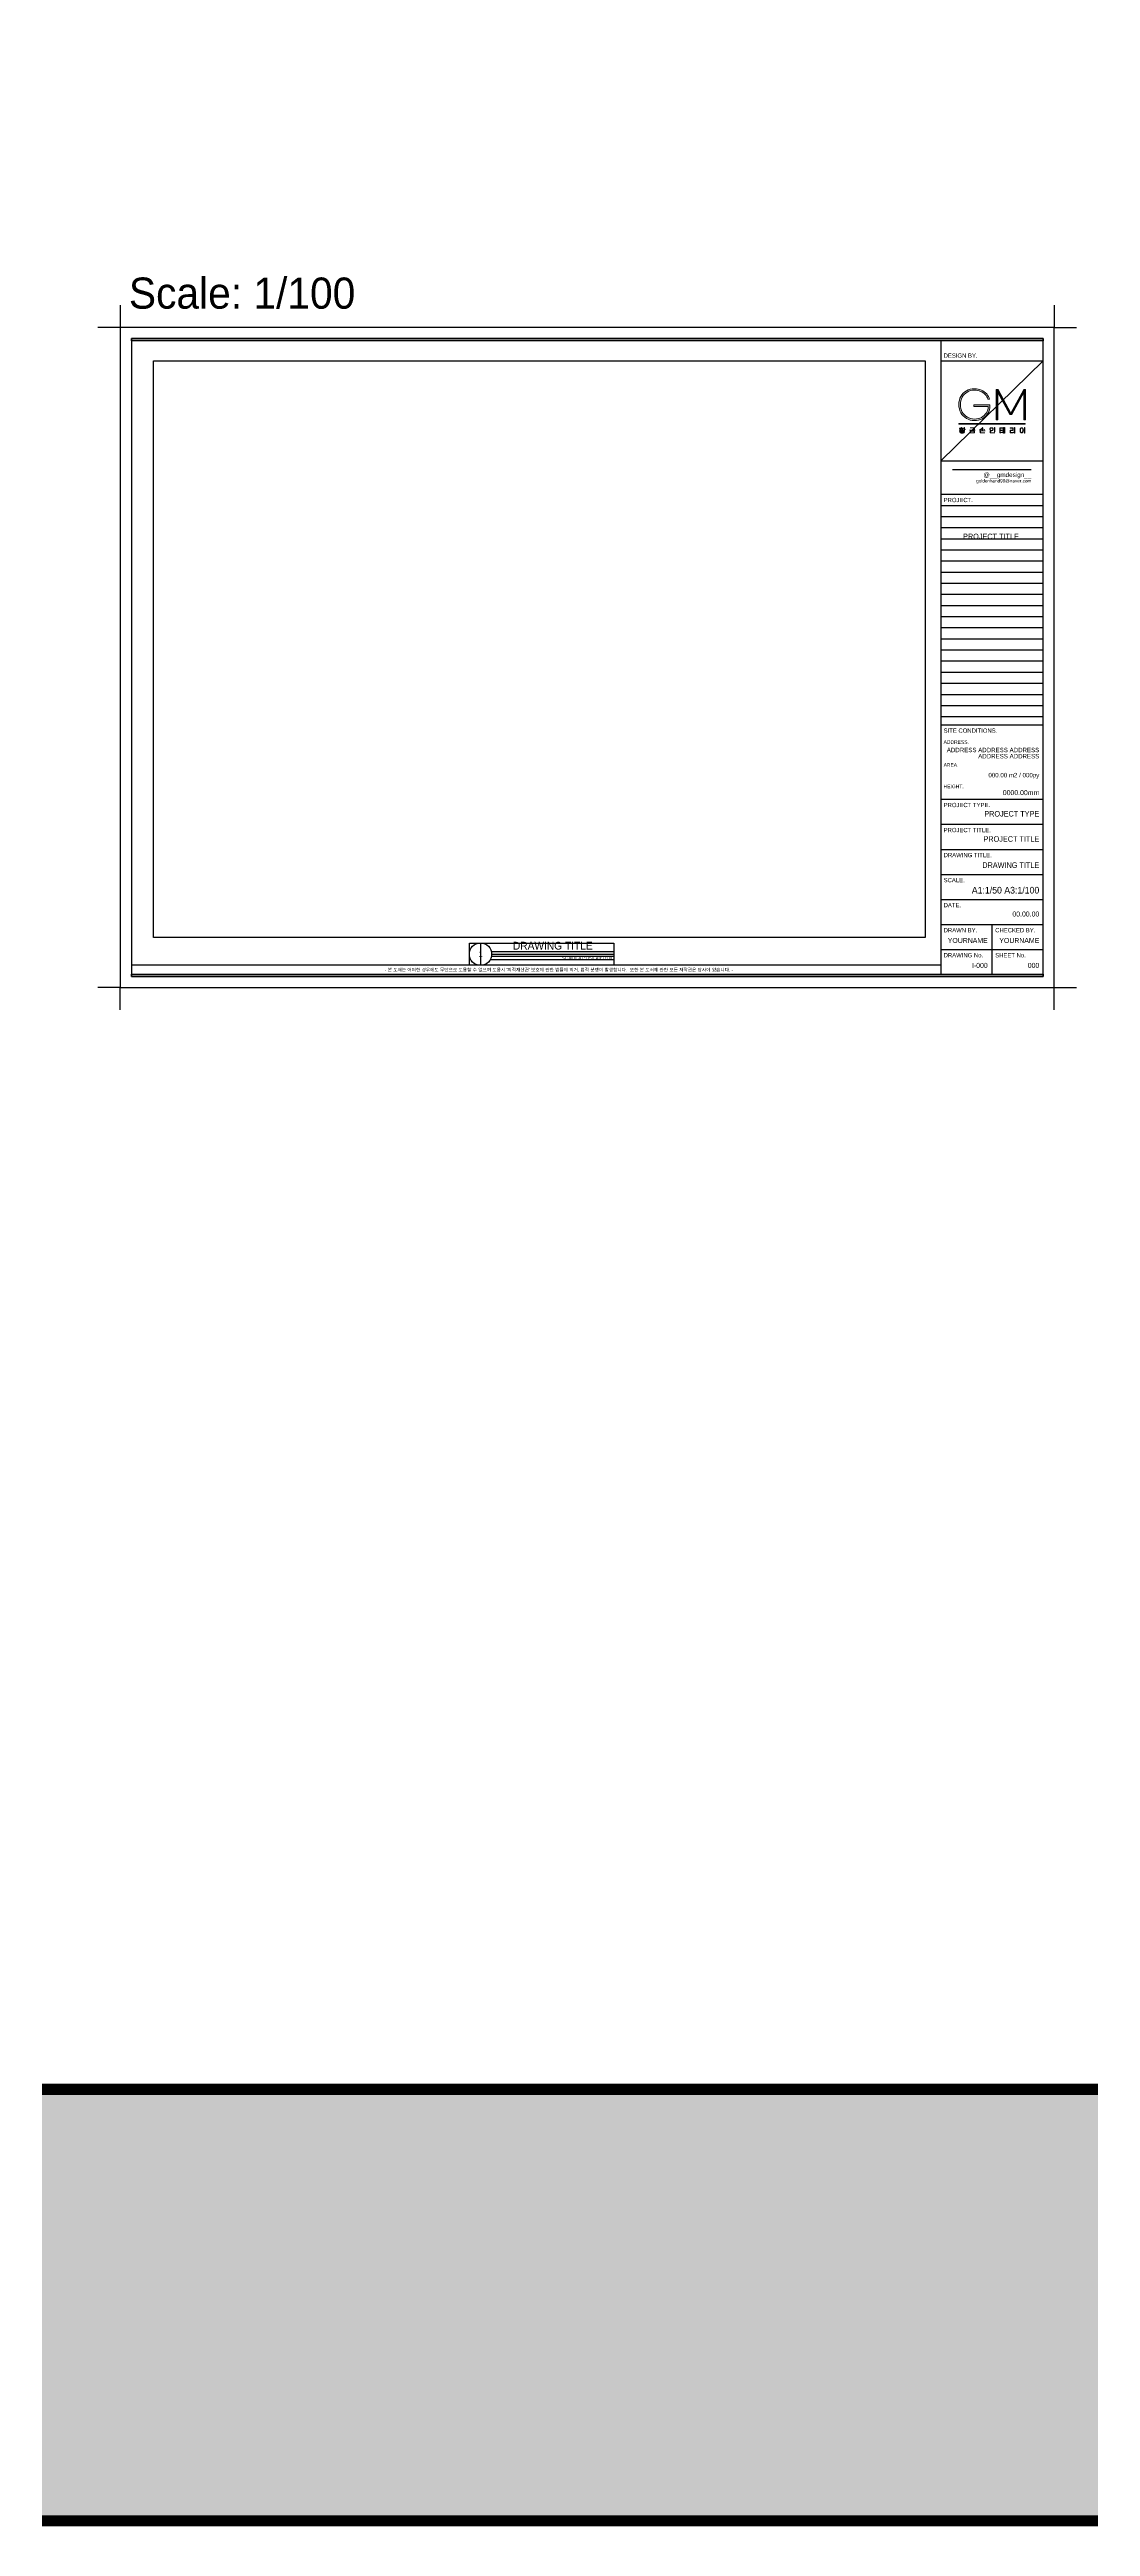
# Model space of a CAD drawing. Header units: millimetres. Extents: x -551172 to 232469, y -3435 to 261611.
# Drawn here: x -175109 to -128307, y -3435 to 107998 of the extents above; entities that cross this region are included whole.
import ezdxf
from ezdxf.enums import TextEntityAlignment as Align

# ---------------------------------------------------------------- set-up
doc = ezdxf.new("R2010")
doc.units = ezdxf.units.MM
doc.header["$LTSCALE"] = 10
doc.layers.get('DEFPOINTS').update_dxf_attribs({"color": 248})
for name, color, linetype in [('_U+B808_U+C774_U+C5B4 2', 7, 'Continuous'), ('FORM(YOURNAME)-1', 1, 'Continuous'), ('FORM(YOURNAME)-11', 1, 'Continuous'), ('FORM(YOURNAME)-1BAR-3', 1, 'Continuous')]:
    doc.layers.add(name, color=color, linetype=linetype)
doc.styles.add('YOURNAME', font='HY울릉도M.TTF')

# ---------------------------------------------------------------- blocks, each defined once
blk = doc.blocks.new('FLOORPLAN SYM_2')
at = {"layer": 'DEFPOINTS', "color": 158, "ltscale": 20}
for p, q in [((84712, -40034), (84712, -41034)), ((90712, -40784), (85145, -40784)), ((90712, -40434), (85201, -40434)), ((90712, -40634), (85201, -40634))]:
    blk.add_line(p, q, dxfattribs=at)
blk.add_lwpolyline([(84212, -40034), (90712, -40034), (90712, -41034), (84212, -41034)], close=True, dxfattribs=at)
at = {"layer": 'FORM(YOURNAME)-1BAR-3', "color": 1}
blk.add_line((85212, -40534), (90712, -40534), dxfattribs=at)
blk.add_circle((84712, -40534), 500, dxfattribs=at)
at = {"layer": 'FORM(YOURNAME)-1BAR-3', "color": 3, "style": 'YOURNAME'}
blk.add_attdef('FLOORPLAN', text='', height=350, dxfattribs=at).set_placement((87957, -40434), align=Align.BOTTOM_CENTER)
blk.add_attdef('SHEET_NO', text='', height=200, dxfattribs=at).set_placement((84712, -40534), align=Align.MIDDLE_CENTER)
blk.add_attdef('SCALENAME', text='', height=150, dxfattribs=at).set_placement((90712, -40634), align=Align.TOP_RIGHT)
blk = doc.blocks.new('block 29')
at = {"layer": '_U+B808_U+C774_U+C5B4 2'}
h = blk.add_hatch(color=35, dxfattribs=at)
h.dxf.hatch_style = 2
edge = h.paths.add_edge_path()
edge.add_spline(control_points=[(626.3, -130.3), (626.1, -130.3), (625.8, -130.4), (625.5, -130.4), (625.5, -130.4), (624.4, -130.4), (624.4, -130.4), (624.4, -130.4), (624.4, -130.2), (624.4, -130.2), (624.4, -130.2), (625.4, -130.2), (625.4, -130.2), (625.4, -130.2), (625.4, -129.9), (625.4, -129.9), (625.2, -129.9), (625, -129.8), (624.8, -129.8), (624.7, -129.7), (624.6, -129.6), (624.6, -129.4), (624.6, -129.3), (624.7, -129.2), (624.8, -129.1), (625, -129), (625.2, -129), (625.5, -129), (625.8, -129), (626, -129), (626.2, -129.1), (626.3, -129.2), (626.4, -129.3), (626.4, -129.4), (626.4, -129.6), (626.3, -129.7), (626.2, -129.8), (626, -129.8), (625.8, -129.9), (625.6, -129.9), (625.6, -129.9), (625.6, -130.2), (625.6, -130.2), (626.2, -130.2), (626.6, -130.2), (626.8, -130.1), (626.8, -130.1), (626.8, -130.2), (626.8, -130.2), (626.7, -130.3), (626.5, -130.3), (626.3, -130.3)], knot_values=[0, 0, 0, 0, 1, 1, 1, 2, 2, 2, 3, 3, 3, 4, 4, 4, 5, 5, 5, 6, 6, 6, 7, 7, 7, 8, 8, 8, 9, 9, 9, 10, 10, 10, 11, 11, 11, 12, 12, 12, 13, 13, 13, 14, 14, 14, 15, 15, 15, 16, 16, 16, 17, 17, 17, 17], degree=3, periodic=0)
h.paths.add_polyline_path([(626.6, -128.8), (624.4, -128.8), (624.4, -128.7), (625.4, -128.7), (625.4, -128.2), (625.6, -128.2), (625.6, -128.7), (626.6, -128.7)])
edge = h.paths.add_edge_path()
edge.add_spline(control_points=[(627, -130.8), (627.2, -130.8), (627.4, -131), (627.4, -131.1), (627.4, -131.3), (627.2, -131.4), (627, -131.5), (626.7, -131.6), (626.4, -131.6), (626, -131.6), (625.6, -131.6), (625.3, -131.6), (625, -131.5), (624.8, -131.4), (624.6, -131.3), (624.6, -131.1), (624.6, -131), (624.8, -130.8), (625, -130.8), (625.3, -130.7), (625.6, -130.6), (626, -130.6), (626.4, -130.6), (626.7, -130.7), (627, -130.8)], knot_values=[0, 0, 0, 0, 1, 1, 1, 2, 2, 2, 3, 3, 3, 4, 4, 4, 5, 5, 5, 6, 6, 6, 7, 7, 7, 8, 8, 8, 8], degree=3, periodic=0)
edge = h.paths.add_edge_path()
edge.add_spline(control_points=[(624.9, -129.7), (625.1, -129.7), (625.3, -129.8), (625.5, -129.8), (625.7, -129.8), (625.9, -129.7), (626.1, -129.7), (626.2, -129.6), (626.3, -129.5), (626.3, -129.4), (626.3, -129.3), (626.2, -129.3), (626.1, -129.2), (625.9, -129.2), (625.7, -129.1), (625.5, -129.1), (625.3, -129.1), (625.1, -129.2), (624.9, -129.2), (624.8, -129.3), (624.7, -129.3), (624.7, -129.4), (624.7, -129.5), (624.8, -129.6), (624.9, -129.7)], knot_values=[0, 0, 0, 0, 1, 1, 1, 2, 2, 2, 3, 3, 3, 4, 4, 4, 5, 5, 5, 6, 6, 6, 7, 7, 7, 8, 8, 8, 8], degree=3, periodic=0)
edge = h.paths.add_edge_path()
edge.add_spline(control_points=[(626.8, -131.4), (627.1, -131.3), (627.2, -131.2), (627.2, -131.1), (627.2, -131), (627.1, -130.9), (626.8, -130.9), (626.6, -130.8), (626.3, -130.8), (626, -130.8), (625.7, -130.8), (625.4, -130.8), (625.2, -130.9), (624.9, -130.9), (624.8, -131), (624.8, -131.1), (624.8, -131.2), (624.9, -131.3), (625.2, -131.4), (625.4, -131.4), (625.7, -131.5), (626, -131.5), (626.3, -131.5), (626.6, -131.4), (626.8, -131.4)], knot_values=[0, 0, 0, 0, 1, 1, 1, 2, 2, 2, 3, 3, 3, 4, 4, 4, 5, 5, 5, 6, 6, 6, 7, 7, 7, 8, 8, 8, 8], degree=3, periodic=0)
h.paths.add_polyline_path([(627.8, -129.3), (627.8, -129.4), (627.3, -129.4), (627.3, -130.5), (627.1, -130.5), (627.1, -128.3), (627.3, -128.3), (627.3, -129.3)])
h = blk.add_hatch(color=35, dxfattribs=at)
h.dxf.hatch_style = 2
h.paths.add_polyline_path([(633.7, -129.9), (630.4, -129.9), (630.4, -129.8), (633.7, -129.8)])
h.paths.add_polyline_path([(633.4, -129.5), (633.2, -129.5), (633.2, -128.5), (630.7, -128.5), (630.7, -128.4), (633.4, -128.4)])
h.paths.add_polyline_path([(633.4, -131.5), (630.7, -131.5), (630.7, -130.4), (633.4, -130.4)])
h.paths.add_polyline_path([(633.2, -131.4), (633.2, -130.5), (630.8, -130.5), (630.8, -131.4)])
h = blk.add_hatch(color=35, dxfattribs=at)
h.dxf.hatch_style = 2
h.paths.add_polyline_path([(639.7, -130.2), (639.7, -130.3), (636.4, -130.3), (636.4, -130.2), (638, -130.2), (638, -129.5), (638.1, -129.5), (638.1, -130.2)])
edge = h.paths.add_edge_path()
edge.add_spline(control_points=[(637.4, -129.5), (637.1, -129.6), (636.8, -129.7), (636.6, -129.7), (636.6, -129.7), (636.6, -129.5), (636.6, -129.5), (636.8, -129.5), (637, -129.5), (637.2, -129.3), (637.5, -129.2), (637.7, -129.1), (637.8, -128.9), (638, -128.7), (638.1, -128.5), (638.1, -128.3), (638.1, -128.3), (638.3, -128.3), (638.3, -128.3), (638.3, -128.5), (638.2, -128.6), (638.1, -128.8), (638.1, -128.8), (639.6, -129.6), (639.6, -129.6), (639.6, -129.6), (639.5, -129.7), (639.5, -129.7), (639.5, -129.7), (638, -128.9), (638, -128.9), (637.8, -129.1), (637.6, -129.3), (637.4, -129.5)], knot_values=[0, 0, 0, 0, 1, 1, 1, 2, 2, 2, 3, 3, 3, 4, 4, 4, 5, 5, 5, 6, 6, 6, 7, 7, 7, 8, 8, 8, 9, 9, 9, 10, 10, 10, 11, 11, 11, 11], degree=3, periodic=0)
h.paths.add_polyline_path([(636.9, -131.4), (639.5, -131.4), (639.5, -131.5), (636.7, -131.5), (636.7, -130.6), (636.9, -130.6)])
h = blk.add_hatch(color=35, dxfattribs=at)
h.dxf.hatch_style = 2
edge = h.paths.add_edge_path()
edge.add_spline(control_points=[(644.1, -128.5), (644.2, -128.6), (644.4, -128.7), (644.4, -128.8), (644.5, -129), (644.6, -129.1), (644.6, -129.3), (644.6, -129.5), (644.5, -129.6), (644.4, -129.8), (644.4, -129.9), (644.2, -130), (644.1, -130.1), (643.9, -130.2), (643.8, -130.2), (643.5, -130.2), (643.3, -130.2), (643.2, -130.2), (643, -130.1), (642.8, -130), (642.7, -129.9), (642.7, -129.8), (642.6, -129.6), (642.5, -129.5), (642.5, -129.3), (642.5, -129.1), (642.6, -129), (642.7, -128.8), (642.7, -128.7), (642.8, -128.6), (643, -128.5), (643.2, -128.4), (643.3, -128.4), (643.5, -128.4), (643.8, -128.4), (643.9, -128.4), (644.1, -128.5)], knot_values=[0, 0, 0, 0, 1, 1, 1, 2, 2, 2, 3, 3, 3, 4, 4, 4, 5, 5, 5, 6, 6, 6, 7, 7, 7, 8, 8, 8, 9, 9, 9, 10, 10, 10, 11, 11, 11, 12, 12, 12, 12], degree=3, periodic=0)
edge = h.paths.add_edge_path()
edge.add_spline(control_points=[(643.1, -128.6), (643, -128.7), (642.9, -128.8), (642.8, -128.9), (642.7, -129), (642.7, -129.2), (642.7, -129.3), (642.7, -129.5), (642.7, -129.6), (642.8, -129.7), (642.9, -129.8), (643, -129.9), (643.1, -130), (643.2, -130.1), (643.4, -130.1), (643.5, -130.1), (643.7, -130.1), (643.9, -130.1), (644, -130), (644.1, -129.9), (644.2, -129.8), (644.3, -129.7), (644.4, -129.6), (644.4, -129.5), (644.4, -129.3), (644.4, -129.2), (644.4, -129), (644.3, -128.9), (644.2, -128.8), (644.1, -128.7), (644, -128.6), (643.9, -128.6), (643.7, -128.5), (643.5, -128.5), (643.4, -128.5), (643.2, -128.6), (643.1, -128.6)], knot_values=[0, 0, 0, 0, 1, 1, 1, 2, 2, 2, 3, 3, 3, 4, 4, 4, 5, 5, 5, 6, 6, 6, 7, 7, 7, 8, 8, 8, 9, 9, 9, 10, 10, 10, 11, 11, 11, 12, 12, 12, 12], degree=3, periodic=0)
h.paths.add_polyline_path([(643, -131.4), (645.6, -131.4), (645.6, -131.5), (642.8, -131.5), (642.8, -130.5), (643, -130.5)])
h.paths.add_polyline_path([(645.5, -130.8), (645.3, -130.8), (645.3, -128.3), (645.5, -128.3)])
h = blk.add_hatch(color=35, dxfattribs=at)
h.dxf.hatch_style = 2
edge = h.paths.add_edge_path()
edge.add_spline(control_points=[(649.1, -131.2), (649.4, -131.2), (649.6, -131.2), (649.8, -131.2), (649.9, -131.2), (650.1, -131.1), (650.2, -131.1), (650.2, -131.1), (650.2, -131.2), (650.2, -131.2), (650, -131.3), (649.6, -131.4), (649.1, -131.4), (649.1, -131.4), (648.6, -131.4), (648.6, -131.4), (648.6, -131.4), (648.6, -128.5), (648.6, -128.5), (648.6, -128.5), (650.1, -128.5), (650.1, -128.5), (650.1, -128.5), (650.1, -128.6), (650.1, -128.6), (650.1, -128.6), (648.8, -128.6), (648.8, -128.6), (648.8, -128.6), (648.8, -129.8), (648.8, -129.8), (648.8, -129.8), (649.9, -129.8), (649.9, -129.8), (649.9, -129.8), (649.9, -130), (649.9, -130), (649.9, -130), (648.8, -130), (648.8, -130), (648.8, -130), (648.8, -131.2), (648.8, -131.2), (648.8, -131.2), (649.1, -131.2), (649.1, -131.2)], knot_values=[0, 0, 0, 0, 1, 1, 1, 2, 2, 2, 3, 3, 3, 4, 4, 4, 5, 5, 5, 6, 6, 6, 7, 7, 7, 8, 8, 8, 9, 9, 9, 10, 10, 10, 11, 11, 11, 12, 12, 12, 13, 13, 13, 14, 14, 14, 15, 15, 15, 15], degree=3, periodic=0)
h.paths.add_polyline_path([(650.6, -128.3), (650.8, -128.3), (650.8, -131.6), (650.6, -131.6), (650.6, -129.9), (650.1, -129.9), (650.1, -129.8), (650.6, -129.8)])
h.paths.add_polyline_path([(651.6, -128.3), (651.6, -131.6), (651.4, -131.6), (651.4, -128.3)])
h = blk.add_hatch(color=35, dxfattribs=at)
h.dxf.hatch_style = 2
edge = h.paths.add_edge_path()
edge.add_spline(control_points=[(656.6, -130), (656.6, -130), (654.9, -130), (654.9, -130), (654.9, -130), (654.9, -131.2), (654.9, -131.2), (654.9, -131.2), (656.1, -131.2), (656.1, -131.2), (656.2, -131.2), (656.4, -131.2), (656.5, -131.2), (656.7, -131.2), (656.8, -131.1), (656.9, -131.1), (656.9, -131.1), (656.9, -131.2), (656.9, -131.2), (656.8, -131.3), (656.7, -131.3), (656.6, -131.3), (656.4, -131.4), (656.2, -131.4), (656.1, -131.4), (656.1, -131.4), (654.7, -131.4), (654.7, -131.4), (654.7, -131.4), (654.7, -129.8), (654.7, -129.8), (654.7, -129.8), (656.4, -129.8), (656.4, -129.8), (656.4, -129.8), (656.4, -128.6), (656.4, -128.6), (656.4, -128.6), (654.7, -128.6), (654.7, -128.6), (654.7, -128.6), (654.7, -128.5), (654.7, -128.5), (654.7, -128.5), (656.6, -128.5), (656.6, -128.5), (656.6, -128.5), (656.6, -130), (656.6, -130)], knot_values=[0, 0, 0, 0, 1, 1, 1, 2, 2, 2, 3, 3, 3, 4, 4, 4, 5, 5, 5, 6, 6, 6, 7, 7, 7, 8, 8, 8, 9, 9, 9, 10, 10, 10, 11, 11, 11, 12, 12, 12, 13, 13, 13, 14, 14, 14, 15, 15, 15, 16, 16, 16, 16], degree=3, periodic=0)
h.paths.add_polyline_path([(657.5, -131.6), (657.3, -131.6), (657.3, -128.3), (657.5, -128.3)])
h = blk.add_hatch(color=35, dxfattribs=at)
h.dxf.hatch_style = 2
edge = h.paths.add_edge_path()
edge.add_spline(control_points=[(663.6, -128.3), (663.6, -128.3), (663.6, -131.6), (663.6, -131.6), (663.6, -131.6), (663.4, -131.6), (663.4, -131.6), (663.4, -131.6), (663.4, -129.9), (663.4, -129.9), (663.4, -129.9), (662.6, -129.9), (662.6, -129.9), (662.6, -130.3), (662.6, -130.5), (662.5, -130.8), (662.4, -131), (662.3, -131.2), (662.1, -131.3), (662, -131.4), (661.8, -131.4), (661.7, -131.4), (661.5, -131.4), (661.3, -131.4), (661.2, -131.3), (661, -131.2), (660.9, -131), (660.8, -130.8), (660.7, -130.5), (660.7, -130.3), (660.7, -129.9), (660.7, -129.6), (660.7, -129.3), (660.8, -129.1), (660.9, -128.9), (661, -128.7), (661.2, -128.6), (661.3, -128.5), (661.5, -128.4), (661.7, -128.4), (661.8, -128.4), (662, -128.5), (662.1, -128.6), (662.3, -128.7), (662.4, -128.8), (662.5, -129), (662.5, -129.2), (662.6, -129.5), (662.6, -129.8), (662.6, -129.8), (663.4, -129.8), (663.4, -129.8), (663.4, -129.8), (663.4, -128.3), (663.4, -128.3), (663.4, -128.3), (663.6, -128.3), (663.6, -128.3)], knot_values=[0, 0, 0, 0, 1, 1, 1, 2, 2, 2, 3, 3, 3, 4, 4, 4, 5, 5, 5, 6, 6, 6, 7, 7, 7, 8, 8, 8, 9, 9, 9, 10, 10, 10, 11, 11, 11, 12, 12, 12, 13, 13, 13, 14, 14, 14, 15, 15, 15, 16, 16, 16, 17, 17, 17, 18, 18, 18, 19, 19, 19, 19], degree=3, periodic=0)
edge = h.paths.add_edge_path()
edge.add_spline(control_points=[(662.1, -131.1), (662.2, -131), (662.3, -130.9), (662.3, -130.7), (662.4, -130.5), (662.4, -130.2), (662.4, -129.9), (662.4, -129.6), (662.4, -129.4), (662.3, -129.2), (662.3, -129), (662.2, -128.8), (662.1, -128.7), (661.9, -128.6), (661.8, -128.6), (661.7, -128.6), (661.5, -128.6), (661.4, -128.6), (661.2, -128.7), (661.1, -128.8), (661, -129), (661, -129.2), (660.9, -129.4), (660.9, -129.6), (660.9, -129.9), (660.9, -130.2), (660.9, -130.5), (661, -130.7), (661, -130.9), (661.1, -131), (661.2, -131.1), (661.4, -131.2), (661.5, -131.3), (661.7, -131.3), (661.8, -131.3), (661.9, -131.2), (662.1, -131.1)], knot_values=[0, 0, 0, 0, 1, 1, 1, 2, 2, 2, 3, 3, 3, 4, 4, 4, 5, 5, 5, 6, 6, 6, 7, 7, 7, 8, 8, 8, 9, 9, 9, 10, 10, 10, 11, 11, 11, 12, 12, 12, 12], degree=3, periodic=0)
at = {"layer": '_U+B808_U+C774_U+C5B4 2', "lineweight": 0}
for points in [[(626.6, -128.8), (624.4, -128.8), (624.4, -128.7), (625.4, -128.7), (625.4, -128.2), (625.6, -128.2), (625.6, -128.7), (626.6, -128.7), (626.6, -128.8)], [(627.8, -129.3), (627.8, -129.4), (627.3, -129.4), (627.3, -130.5), (627.1, -130.5), (627.1, -128.3), (627.3, -128.3), (627.3, -129.3), (627.8, -129.3)], [(633.7, -129.9), (630.4, -129.9), (630.4, -129.8), (633.7, -129.8), (633.7, -129.9)], [(633.4, -129.5), (633.2, -129.5), (633.2, -128.5), (630.7, -128.5), (630.7, -128.4), (633.4, -128.4), (633.4, -129.5)], [(633.4, -131.5), (630.7, -131.5), (630.7, -130.4), (633.4, -130.4), (633.4, -131.5)], [(633.2, -131.4), (633.2, -130.5), (630.8, -130.5), (630.8, -131.4), (633.2, -131.4)], [(639.7, -130.2), (639.7, -130.3), (636.4, -130.3), (636.4, -130.2), (638, -130.2), (638, -129.5), (638.1, -129.5), (638.1, -130.2), (639.7, -130.2)], [(636.9, -131.4), (639.5, -131.4), (639.5, -131.5), (636.7, -131.5), (636.7, -130.6), (636.9, -130.6), (636.9, -131.4)], [(643, -131.4), (645.6, -131.4), (645.6, -131.5), (642.8, -131.5), (642.8, -130.5), (643, -130.5), (643, -131.4)], [(645.5, -130.8), (645.3, -130.8), (645.3, -128.3), (645.5, -128.3), (645.5, -130.8)], [(650.6, -128.3), (650.8, -128.3), (650.8, -131.6), (650.6, -131.6), (650.6, -129.9), (650.1, -129.9), (650.1, -129.8), (650.6, -129.8), (650.6, -128.3)], [(651.6, -128.3), (651.6, -131.6), (651.4, -131.6), (651.4, -128.3), (651.6, -128.3)], [(657.5, -131.6), (657.3, -131.6), (657.3, -128.3), (657.5, -128.3), (657.5, -131.6)]]:
    blk.add_lwpolyline(points, dxfattribs=at)
for points, knots in [([(626.3, -130.3), (626.1, -130.3), (625.8, -130.4), (625.5, -130.4), (625.5, -130.4), (624.4, -130.4), (624.4, -130.4), (624.4, -130.4), (624.4, -130.2), (624.4, -130.2), (624.4, -130.2), (625.4, -130.2), (625.4, -130.2), (625.4, -130.2), (625.4, -129.9), (625.4, -129.9), (625.2, -129.9), (625, -129.8), (624.8, -129.8), (624.7, -129.7), (624.6, -129.6), (624.6, -129.4), (624.6, -129.3), (624.7, -129.2), (624.8, -129.1), (625, -129), (625.2, -129), (625.5, -129), (625.8, -129), (626, -129), (626.2, -129.1), (626.3, -129.2), (626.4, -129.3), (626.4, -129.4), (626.4, -129.6), (626.3, -129.7), (626.2, -129.8), (626, -129.8), (625.8, -129.9), (625.6, -129.9), (625.6, -129.9), (625.6, -130.2), (625.6, -130.2), (626.2, -130.2), (626.6, -130.2), (626.8, -130.1), (626.8, -130.1), (626.8, -130.2), (626.8, -130.2), (626.7, -130.3), (626.5, -130.3), (626.3, -130.3)], [0, 0, 0, 0, 1, 1, 1, 2, 2, 2, 3, 3, 3, 4, 4, 4, 5, 5, 5, 6, 6, 6, 7, 7, 7, 8, 8, 8, 9, 9, 9, 10, 10, 10, 11, 11, 11, 12, 12, 12, 13, 13, 13, 14, 14, 14, 15, 15, 15, 16, 16, 16, 17, 17, 17, 17]), ([(627, -130.8), (627.2, -130.8), (627.4, -131), (627.4, -131.1), (627.4, -131.3), (627.2, -131.4), (627, -131.5), (626.7, -131.6), (626.4, -131.6), (626, -131.6), (625.6, -131.6), (625.3, -131.6), (625, -131.5), (624.8, -131.4), (624.6, -131.3), (624.6, -131.1), (624.6, -131), (624.8, -130.8), (625, -130.8), (625.3, -130.7), (625.6, -130.6), (626, -130.6), (626.4, -130.6), (626.7, -130.7), (627, -130.8)], [0, 0, 0, 0, 1, 1, 1, 2, 2, 2, 3, 3, 3, 4, 4, 4, 5, 5, 5, 6, 6, 6, 7, 7, 7, 8, 8, 8, 8]), ([(624.9, -129.7), (625.1, -129.7), (625.3, -129.8), (625.5, -129.8), (625.7, -129.8), (625.9, -129.7), (626.1, -129.7), (626.2, -129.6), (626.3, -129.5), (626.3, -129.4), (626.3, -129.3), (626.2, -129.3), (626.1, -129.2), (625.9, -129.2), (625.7, -129.1), (625.5, -129.1), (625.3, -129.1), (625.1, -129.2), (624.9, -129.2), (624.8, -129.3), (624.7, -129.3), (624.7, -129.4), (624.7, -129.5), (624.8, -129.6), (624.9, -129.7)], [0, 0, 0, 0, 1, 1, 1, 2, 2, 2, 3, 3, 3, 4, 4, 4, 5, 5, 5, 6, 6, 6, 7, 7, 7, 8, 8, 8, 8]), ([(626.8, -131.4), (627.1, -131.3), (627.2, -131.2), (627.2, -131.1), (627.2, -131), (627.1, -130.9), (626.8, -130.9), (626.6, -130.8), (626.3, -130.8), (626, -130.8), (625.7, -130.8), (625.4, -130.8), (625.2, -130.9), (624.9, -130.9), (624.8, -131), (624.8, -131.1), (624.8, -131.2), (624.9, -131.3), (625.2, -131.4), (625.4, -131.4), (625.7, -131.5), (626, -131.5), (626.3, -131.5), (626.6, -131.4), (626.8, -131.4)], [0, 0, 0, 0, 1, 1, 1, 2, 2, 2, 3, 3, 3, 4, 4, 4, 5, 5, 5, 6, 6, 6, 7, 7, 7, 8, 8, 8, 8]), ([(637.4, -129.5), (637.1, -129.6), (636.8, -129.7), (636.6, -129.7), (636.6, -129.7), (636.6, -129.5), (636.6, -129.5), (636.8, -129.5), (637, -129.5), (637.2, -129.3), (637.5, -129.2), (637.7, -129.1), (637.8, -128.9), (638, -128.7), (638.1, -128.5), (638.1, -128.3), (638.1, -128.3), (638.3, -128.3), (638.3, -128.3), (638.3, -128.5), (638.2, -128.6), (638.1, -128.8), (638.1, -128.8), (639.6, -129.6), (639.6, -129.6), (639.6, -129.6), (639.5, -129.7), (639.5, -129.7), (639.5, -129.7), (638, -128.9), (638, -128.9), (637.8, -129.1), (637.6, -129.3), (637.4, -129.5)], [0, 0, 0, 0, 1, 1, 1, 2, 2, 2, 3, 3, 3, 4, 4, 4, 5, 5, 5, 6, 6, 6, 7, 7, 7, 8, 8, 8, 9, 9, 9, 10, 10, 10, 11, 11, 11, 11]), ([(644.1, -128.5), (644.2, -128.6), (644.4, -128.7), (644.4, -128.8), (644.5, -129), (644.6, -129.1), (644.6, -129.3), (644.6, -129.5), (644.5, -129.6), (644.4, -129.8), (644.4, -129.9), (644.2, -130), (644.1, -130.1), (643.9, -130.2), (643.8, -130.2), (643.5, -130.2), (643.3, -130.2), (643.2, -130.2), (643, -130.1), (642.8, -130), (642.7, -129.9), (642.7, -129.8), (642.6, -129.6), (642.5, -129.5), (642.5, -129.3), (642.5, -129.1), (642.6, -129), (642.7, -128.8), (642.7, -128.7), (642.8, -128.6), (643, -128.5), (643.2, -128.4), (643.3, -128.4), (643.5, -128.4), (643.8, -128.4), (643.9, -128.4), (644.1, -128.5)], [0, 0, 0, 0, 1, 1, 1, 2, 2, 2, 3, 3, 3, 4, 4, 4, 5, 5, 5, 6, 6, 6, 7, 7, 7, 8, 8, 8, 9, 9, 9, 10, 10, 10, 11, 11, 11, 12, 12, 12, 12]), ([(643.1, -128.6), (643, -128.7), (642.9, -128.8), (642.8, -128.9), (642.7, -129), (642.7, -129.2), (642.7, -129.3), (642.7, -129.5), (642.7, -129.6), (642.8, -129.7), (642.9, -129.8), (643, -129.9), (643.1, -130), (643.2, -130.1), (643.4, -130.1), (643.5, -130.1), (643.7, -130.1), (643.9, -130.1), (644, -130), (644.1, -129.9), (644.2, -129.8), (644.3, -129.7), (644.4, -129.6), (644.4, -129.5), (644.4, -129.3), (644.4, -129.2), (644.4, -129), (644.3, -128.9), (644.2, -128.8), (644.1, -128.7), (644, -128.6), (643.9, -128.6), (643.7, -128.5), (643.5, -128.5), (643.4, -128.5), (643.2, -128.6), (643.1, -128.6)], [0, 0, 0, 0, 1, 1, 1, 2, 2, 2, 3, 3, 3, 4, 4, 4, 5, 5, 5, 6, 6, 6, 7, 7, 7, 8, 8, 8, 9, 9, 9, 10, 10, 10, 11, 11, 11, 12, 12, 12, 12]), ([(649.1, -131.2), (649.4, -131.2), (649.6, -131.2), (649.8, -131.2), (649.9, -131.2), (650.1, -131.1), (650.2, -131.1), (650.2, -131.1), (650.2, -131.2), (650.2, -131.2), (650, -131.3), (649.6, -131.4), (649.1, -131.4), (649.1, -131.4), (648.6, -131.4), (648.6, -131.4), (648.6, -131.4), (648.6, -128.5), (648.6, -128.5), (648.6, -128.5), (650.1, -128.5), (650.1, -128.5), (650.1, -128.5), (650.1, -128.6), (650.1, -128.6), (650.1, -128.6), (648.8, -128.6), (648.8, -128.6), (648.8, -128.6), (648.8, -129.8), (648.8, -129.8), (648.8, -129.8), (649.9, -129.8), (649.9, -129.8), (649.9, -129.8), (649.9, -130), (649.9, -130), (649.9, -130), (648.8, -130), (648.8, -130), (648.8, -130), (648.8, -131.2), (648.8, -131.2), (648.8, -131.2), (649.1, -131.2), (649.1, -131.2)], [0, 0, 0, 0, 1, 1, 1, 2, 2, 2, 3, 3, 3, 4, 4, 4, 5, 5, 5, 6, 6, 6, 7, 7, 7, 8, 8, 8, 9, 9, 9, 10, 10, 10, 11, 11, 11, 12, 12, 12, 13, 13, 13, 14, 14, 14, 15, 15, 15, 15]), ([(656.6, -130), (656.6, -130), (654.9, -130), (654.9, -130), (654.9, -130), (654.9, -131.2), (654.9, -131.2), (654.9, -131.2), (656.1, -131.2), (656.1, -131.2), (656.2, -131.2), (656.4, -131.2), (656.5, -131.2), (656.7, -131.2), (656.8, -131.1), (656.9, -131.1), (656.9, -131.1), (656.9, -131.2), (656.9, -131.2), (656.8, -131.3), (656.7, -131.3), (656.6, -131.3), (656.4, -131.4), (656.2, -131.4), (656.1, -131.4), (656.1, -131.4), (654.7, -131.4), (654.7, -131.4), (654.7, -131.4), (654.7, -129.8), (654.7, -129.8), (654.7, -129.8), (656.4, -129.8), (656.4, -129.8), (656.4, -129.8), (656.4, -128.6), (656.4, -128.6), (656.4, -128.6), (654.7, -128.6), (654.7, -128.6), (654.7, -128.6), (654.7, -128.5), (654.7, -128.5), (654.7, -128.5), (656.6, -128.5), (656.6, -128.5), (656.6, -128.5), (656.6, -130), (656.6, -130)], [0, 0, 0, 0, 1, 1, 1, 2, 2, 2, 3, 3, 3, 4, 4, 4, 5, 5, 5, 6, 6, 6, 7, 7, 7, 8, 8, 8, 9, 9, 9, 10, 10, 10, 11, 11, 11, 12, 12, 12, 13, 13, 13, 14, 14, 14, 15, 15, 15, 16, 16, 16, 16]), ([(663.6, -128.3), (663.6, -128.3), (663.6, -131.6), (663.6, -131.6), (663.6, -131.6), (663.4, -131.6), (663.4, -131.6), (663.4, -131.6), (663.4, -129.9), (663.4, -129.9), (663.4, -129.9), (662.6, -129.9), (662.6, -129.9), (662.6, -130.3), (662.6, -130.5), (662.5, -130.8), (662.4, -131), (662.3, -131.2), (662.1, -131.3), (662, -131.4), (661.8, -131.4), (661.7, -131.4), (661.5, -131.4), (661.3, -131.4), (661.2, -131.3), (661, -131.2), (660.9, -131), (660.8, -130.8), (660.7, -130.5), (660.7, -130.3), (660.7, -129.9), (660.7, -129.6), (660.7, -129.3), (660.8, -129.1), (660.9, -128.9), (661, -128.7), (661.2, -128.6), (661.3, -128.5), (661.5, -128.4), (661.7, -128.4), (661.8, -128.4), (662, -128.5), (662.1, -128.6), (662.3, -128.7), (662.4, -128.8), (662.5, -129), (662.5, -129.2), (662.6, -129.5), (662.6, -129.8), (662.6, -129.8), (663.4, -129.8), (663.4, -129.8), (663.4, -129.8), (663.4, -128.3), (663.4, -128.3), (663.4, -128.3), (663.6, -128.3), (663.6, -128.3)], [0, 0, 0, 0, 1, 1, 1, 2, 2, 2, 3, 3, 3, 4, 4, 4, 5, 5, 5, 6, 6, 6, 7, 7, 7, 8, 8, 8, 9, 9, 9, 10, 10, 10, 11, 11, 11, 12, 12, 12, 13, 13, 13, 14, 14, 14, 15, 15, 15, 16, 16, 16, 17, 17, 17, 18, 18, 18, 19, 19, 19, 19]), ([(662.1, -131.1), (662.2, -131), (662.3, -130.9), (662.3, -130.7), (662.4, -130.5), (662.4, -130.2), (662.4, -129.9), (662.4, -129.6), (662.4, -129.4), (662.3, -129.2), (662.3, -129), (662.2, -128.8), (662.1, -128.7), (661.9, -128.6), (661.8, -128.6), (661.7, -128.6), (661.5, -128.6), (661.4, -128.6), (661.2, -128.7), (661.1, -128.8), (661, -129), (661, -129.2), (660.9, -129.4), (660.9, -129.6), (660.9, -129.9), (660.9, -130.2), (660.9, -130.5), (661, -130.7), (661, -130.9), (661.1, -131), (661.2, -131.1), (661.4, -131.2), (661.5, -131.3), (661.7, -131.3), (661.8, -131.3), (661.9, -131.2), (662.1, -131.1)], [0, 0, 0, 0, 1, 1, 1, 2, 2, 2, 3, 3, 3, 4, 4, 4, 5, 5, 5, 6, 6, 6, 7, 7, 7, 8, 8, 8, 9, 9, 9, 10, 10, 10, 11, 11, 11, 12, 12, 12, 12])]:
    blk.add_open_spline(points, degree=3, knots=knots, dxfattribs=at)
blk = doc.blocks.new('block 30')
at = {"layer": '_U+B808_U+C774_U+C5B4 2'}
h = blk.add_hatch(color=35, dxfattribs=at)
h.dxf.hatch_style = 2
edge = h.paths.add_edge_path()
edge.add_spline(control_points=[(637.5, -105.8), (638.8, -106.4), (639.8, -107.1), (640.7, -108.1), (641.5, -109), (642.1, -110.1), (642.4, -111.3), (642.4, -111.3), (641.4, -111.3), (641.4, -111.3), (641.1, -110.3), (640.6, -109.3), (639.8, -108.5), (639.1, -107.7), (638.1, -107), (637, -106.6), (635.9, -106.1), (634.7, -105.9), (633.4, -105.9), (631.8, -105.9), (630.3, -106.2), (629, -107), (627.8, -107.7), (626.8, -108.8), (626, -110.1), (625.3, -111.4), (625, -112.9), (625, -114.5), (625, -116.2), (625.3, -117.7), (626, -119), (626.8, -120.3), (627.8, -121.3), (629.1, -122.1), (630.3, -122.8), (631.8, -123.2), (633.5, -123.2), (635, -123.2), (636.3, -122.9), (637.6, -122.2), (638.8, -121.6), (639.7, -120.7), (640.5, -119.5), (641.2, -118.4), (641.6, -117), (641.6, -115.6), (641.6, -115.6), (632.9, -115.6), (632.9, -115.6), (632.9, -115.6), (632.9, -114.7), (632.9, -114.7), (632.9, -114.7), (642.6, -114.7), (642.6, -114.7), (642.6, -114.7), (642.6, -115.3), (642.6, -115.3), (642.6, -117), (642.2, -118.5), (641.4, -119.8), (640.6, -121.2), (639.5, -122.2), (638.1, -123), (636.7, -123.7), (635.1, -124.1), (633.4, -124.1), (631.6, -124.1), (629.9, -123.7), (628.5, -122.8), (627.1, -122), (626, -120.9), (625.2, -119.4), (624.4, -118), (624, -116.4), (624, -114.5), (624, -112.7), (624.4, -111.1), (625.2, -109.6), (626, -108.2), (627.1, -107), (628.5, -106.2), (629.9, -105.4), (631.6, -105), (633.4, -105), (634.9, -105), (636.3, -105.3), (637.5, -105.8)], knot_values=[0, 0, 0, 0, 1, 1, 1, 2, 2, 2, 3, 3, 3, 4, 4, 4, 5, 5, 5, 6, 6, 6, 7, 7, 7, 8, 8, 8, 9, 9, 9, 10, 10, 10, 11, 11, 11, 12, 12, 12, 13, 13, 13, 14, 14, 14, 15, 15, 15, 16, 16, 16, 17, 17, 17, 18, 18, 18, 19, 19, 19, 20, 20, 20, 21, 21, 21, 22, 22, 22, 23, 23, 23, 24, 24, 24, 25, 25, 25, 26, 26, 26, 27, 27, 27, 28, 28, 28, 29, 29, 29, 29], degree=3, periodic=0)
h = blk.add_hatch(color=35, dxfattribs=at)
h.dxf.hatch_style = 2
h.paths.add_polyline_path([(646.4, -105.4), (647.5, -105.4), (655.2, -119.6), (662.9, -105.4), (664, -105.4), (664, -123.7), (663, -123.7), (663, -107.2), (655.7, -120.5), (654.6, -120.5), (647.4, -107.2), (647.4, -123.7), (646.4, -123.7)])
at = {"layer": '_U+B808_U+C774_U+C5B4 2', "lineweight": 0}
blk.add_lwpolyline([(646.4, -105.4), (647.5, -105.4), (655.2, -119.6), (662.9, -105.4), (664, -105.4), (664, -123.7), (663, -123.7), (663, -107.2), (655.7, -120.5), (654.6, -120.5), (647.4, -107.2), (647.4, -123.7), (646.4, -123.7), (646.4, -105.4)], dxfattribs=at)
blk.add_open_spline([(637.5, -105.8), (638.8, -106.4), (639.8, -107.1), (640.7, -108.1), (641.5, -109), (642.1, -110.1), (642.4, -111.3), (642.4, -111.3), (641.4, -111.3), (641.4, -111.3), (641.1, -110.3), (640.6, -109.3), (639.8, -108.5), (639.1, -107.7), (638.1, -107), (637, -106.6), (635.9, -106.1), (634.7, -105.9), (633.4, -105.9), (631.8, -105.9), (630.3, -106.2), (629, -107), (627.8, -107.7), (626.8, -108.8), (626, -110.1), (625.3, -111.4), (625, -112.9), (625, -114.5), (625, -116.2), (625.3, -117.7), (626, -119), (626.8, -120.3), (627.8, -121.3), (629.1, -122.1), (630.3, -122.8), (631.8, -123.2), (633.5, -123.2), (635, -123.2), (636.3, -122.9), (637.6, -122.2), (638.8, -121.6), (639.7, -120.7), (640.5, -119.5), (641.2, -118.4), (641.6, -117), (641.6, -115.6), (641.6, -115.6), (632.9, -115.6), (632.9, -115.6), (632.9, -115.6), (632.9, -114.7), (632.9, -114.7), (632.9, -114.7), (642.6, -114.7), (642.6, -114.7), (642.6, -114.7), (642.6, -115.3), (642.6, -115.3), (642.6, -117), (642.2, -118.5), (641.4, -119.8), (640.6, -121.2), (639.5, -122.2), (638.1, -123), (636.7, -123.7), (635.1, -124.1), (633.4, -124.1), (631.6, -124.1), (629.9, -123.7), (628.5, -122.8), (627.1, -122), (626, -120.9), (625.2, -119.4), (624.4, -118), (624, -116.4), (624, -114.5), (624, -112.7), (624.4, -111.1), (625.2, -109.6), (626, -108.2), (627.1, -107), (628.5, -106.2), (629.9, -105.4), (631.6, -105), (633.4, -105), (634.9, -105), (636.3, -105.3), (637.5, -105.8)], degree=3, knots=[0, 0, 0, 0, 1, 1, 1, 2, 2, 2, 3, 3, 3, 4, 4, 4, 5, 5, 5, 6, 6, 6, 7, 7, 7, 8, 8, 8, 9, 9, 9, 10, 10, 10, 11, 11, 11, 12, 12, 12, 13, 13, 13, 14, 14, 14, 15, 15, 15, 16, 16, 16, 17, 17, 17, 18, 18, 18, 19, 19, 19, 20, 20, 20, 21, 21, 21, 22, 22, 22, 23, 23, 23, 24, 24, 24, 25, 25, 25, 26, 26, 26, 27, 27, 27, 28, 28, 28, 29, 29, 29, 29], dxfattribs=at)
blk = doc.blocks.new('block 28')
at = {"layer": '_U+B808_U+C774_U+C5B4 2'}
for name in ['block 30', 'block 29']:
    blk.add_blockref(name, (0, 0), dxfattribs=at)
blk = doc.blocks.new('block 27')
at = {"layer": '_U+B808_U+C774_U+C5B4 2'}
h = blk.add_hatch(color=35, dxfattribs=at)
h.dxf.hatch_style = 2
h.paths.add_polyline_path([(663.8, -126.3), (624, -126.3), (624, -125.9), (663.8, -125.9)])
at = {"layer": '_U+B808_U+C774_U+C5B4 2', "lineweight": 0}
blk.add_lwpolyline([(663.8, -126.3), (624, -126.3), (624, -125.9), (663.8, -125.9), (663.8, -126.3)], dxfattribs=at)
at = {"layer": '_U+B808_U+C774_U+C5B4 2'}
blk.add_blockref('block 28', (0, 0), dxfattribs=at)
blk = doc.blocks.new('FORM-PLAN')
at = {"layer": 'FORM(YOURNAME)-11'}
h = blk.add_hatch(color=256, dxfattribs=at)
h.dxf.hatch_style = 1
h.paths.add_polyline_path([(-71444, 55115), (10556, 55115), (10556, 54915), (-71444, 54915)])
h.paths.add_polyline_path([(-71444, -2085), (10556, -2085), (10556, -2285), (-71444, -2285)])
at = {"layer": 'DEFPOINTS', "color": 158}
for p, q in [((1346, 54915), (1346, -2085)), ((10556, 53115), (1346, 44093)), ((1346, 53115), (10556, 53115)), ((1346, 44093), (10556, 44093)), ((1346, -1285), (-71444, -1285))]:
    blk.add_line(p, q, dxfattribs=at)
at = {"layer": 'DEFPOINTS', "color": 1}
for points in [[(-72444, 58115), (-72444, 56115), (-74444, 56115)], [(11556, 58115), (11556, 56115), (13556, 56115)], [(-72444, -5285), (-72444, -3285), (-74444, -3285)], [(11556, -5285), (11556, -3285), (13556, -3285)]]:
    blk.add_lwpolyline(points, dxfattribs=at)
at = {"layer": 'DEFPOINTS', "color": 158}
for points in [[(-71444, -2285), (10556, -2285), (10556, 55115), (-71444, 55115)], [(-69444, 53115), (-64, 53115), (-64, 1215), (-69444, 1215)]]:
    blk.add_lwpolyline(points, close=True, dxfattribs=at)
at = {"layer": 'FORM(YOURNAME)-11', "color": 251}
blk.add_line((2415, 43323), (9487, 43323), dxfattribs=at)
at = {"layer": 'FORM(YOURNAME)-11', "color": 14}
for p, q in [((1346, 41093), (10556, 41093)), ((1346, 40093), (10556, 40093)), ((1346, 39093), (10556, 39093)), ((1346, 38093), (10556, 38093)), ((1346, 37093), (10556, 37093)), ((1346, 36093), (10556, 36093)), ((1346, 35093), (10556, 35093)), ((1346, 34093), (10556, 34093)), ((1346, 33093), (10556, 33093)), ((1346, 32093), (10556, 32093)), ((1346, 31093), (10556, 31093)), ((1346, 30093), (10556, 30093)), ((1346, 29093), (10556, 29093)), ((1346, 28093), (10556, 28093)), ((1346, 27093), (10556, 27093)), ((1346, 26093), (10556, 26093)), ((1346, 25093), (10556, 25093)), ((1346, 24093), (10556, 24093)), ((1346, 23093), (10556, 23093)), ((1346, 22093), (10556, 22093)), ((1346, 21093), (10556, 21093)), ((1346, 20344), (10556, 20344)), ((1346, 13651), (10556, 13651)), ((1346, 11398), (10556, 11398)), ((1346, 9146), (10556, 9146)), ((1346, 6893), (10556, 6893)), ((1346, 4641), (10556, 4641)), ((1346, 2388), (10556, 2388)), ((5951, 2388), (5951, -2085)), ((1346, 136), (10556, 136))]:
    blk.add_line(p, q, dxfattribs=at)
at = {"layer": 'FORM(YOURNAME)-11', "color": 250}
blk.add_lwpolyline([(-72444, -3285), (11556, -3285), (11556, 56115), (-72444, 56115)], close=True, dxfattribs=at)
at = {"layer": 'FORM(YOURNAME)-11'}
for points in [[(-71444, 55115), (10556, 55115), (10556, 54915), (-71444, 54915)], [(-71444, -2085), (10556, -2085), (10556, -2285), (-71444, -2285)]]:
    blk.add_lwpolyline(points, close=True, dxfattribs=at)
at = {"layer": '_U+B808_U+C774_U+C5B4 2', "xscale": 150, "yscale": 150, "zscale": 150}
blk.add_blockref('block 27', (-90629, 66345), dxfattribs=at)
at = {"layer": 'FORM(YOURNAME)-11', "color": 14, "style": 'YOURNAME'}
for s, height, p in [('DESIGN BY.', 386.1, (1603, 53577)), ('PROJECT.', 386.1, (1603, 40579)), ('SITE CONDITIONS.', 386.14, (1603, 19829)), ('PROJECT TYPE.', 386.14, (1603, 13136)), ('PROJECT TITLE.', 386.14, (1603, 10883)), ('DRAWING TITLE.', 386.14, (1603, 8631)), ('SCALE.', 386.1, (1603, 6378)), ('DATE.', 386.1, (1603, 4126)), ('DRAWN BY.', 386.1, (1603, 1873)), ('CHECKED BY.', 386.14, (6240, 1873)), ('DRAWING No.', 386.14, (1603, -379)), ('SHEET No.', 386.1, (6240, -379))]:
    blk.add_text(s, height=height, dxfattribs=at).set_placement(p, align=Align.MIDDLE_LEFT)
for s, height, width, p in [('goldenhand99@naver.com', 300, 0.995, (9487, 42154)), ('@__gmdesign__', 400, 1.03, (9487, 42649))]:
    blk.add_text(s, height=height, dxfattribs=dict(at, width=width)).set_placement(p, align=Align.RIGHT)
at = {"layer": 'FORM(YOURNAME)-11', "color": 251, "style": 'YOURNAME'}
for s, p in [('ADDRESS.', (1603, 18799)), ('AREA.', (1603, 16740)), ('HEIGHT.', (1603, 14809))]:
    blk.add_text(s, height=321.8, dxfattribs=at).set_placement(p, align=Align.MIDDLE_LEFT)
at = {"layer": 'FORM(YOURNAME)-11', "color": 1, "style": 'YOURNAME'}
blk.add_text("- 본 도서는 어떠한 경우에도 무단으로 도용할 수 없으며 도용시 '지적재산권' 보호에 관한 법률에 의거, 법적 분쟁이 발생합니다.  또한 본 도서에 관한 모든 저작권은 당사에 있습니다. -", height=300, dxfattribs=at).set_placement((-32990, -1685), align=Align.MIDDLE_CENTER)
at = {"layer": 'FORM(YOURNAME)-11', "color": 3, "style": 'YOURNAME'}
for tag, height, p in [('1', 450, (9905, 18188)), ('3', 450, (9905, 16257)), ('2', 450, (9905, 17544)), ('4', 450, (9905, 14326)), ('5', 515, (9905, 12009)), ('6', 515, (9905, 9757)), ('7', 515, (9905, 7504)), ('8', 515, (9905, 5252)), ('9', 515, (9905, 2999)), ('10', 515, (5655, 811)), ('11', 515, (9905, 747)), ('12', 515, (5655, -1441)), ('13', 515, (9905, -1441))]:
    blk.add_attdef(tag, text='', height=height, dxfattribs=at).set_placement(p, align=Align.MIDDLE_RIGHT)
blk = doc.blocks.new('A-X')
h = blk.add_hatch(color=250)
h.dxf.hatch_style = 1
h.paths.add_polyline_path([(-1215354, 285577), (-675461, 285577), (-675461, 261577), (-1215354, 261577)])
h.paths.add_polyline_path([(-1215354, 21030), (-675461, 21030), (-675461, 40445), (-1215354, 40445)])
at = {"color": 1, "const_width": 500}
blk.add_lwpolyline([(-1215354, 285577), (-675461, 285577), (-675461, 21030), (-1215354, 21030)], close=True, dxfattribs=at)
blk.add_lwpolyline([(-1215354, 40445), (-675461, 40445)], dxfattribs=at)

msp = doc.modelspace()

# ---------------------------------------------------------------- block references
msp.add_blockref('A-X', (664431.4, -24215.6))
at = {"layer": 'FORM(YOURNAME)-1'}
ref = msp.add_blockref('FORM-PLAN', (-135709.8, 67442.7), dxfattribs=dict(at, xscale=0.5, yscale=0.5, zscale=0.5))
ref.add_attrib('4', '0000.00mm', dxfattribs={"layer": 'FORM(YOURNAME)-11', "color": 3, "height": 225, "style": 'YOURNAME'}).set_placement((-130607.3, 74568.3), align=Align.MIDDLE_RIGHT)
ref.add_attrib('3', '000.00 m2 / 000py', dxfattribs={"layer": 'FORM(YOURNAME)-11', "color": 3, "height": 200, "style": 'YOURNAME'}).set_placement((-130607.3, 75355.7), align=Align.MIDDLE_RIGHT)
ref.add_attrib('2', 'ADDRESS ADDRESS', dxfattribs={"layer": 'FORM(YOURNAME)-11', "color": 3, "height": 200, "style": 'YOURNAME'}).set_placement((-130607.3, 76206.7), align=Align.MIDDLE_RIGHT)
ref.add_attrib('1', 'ADDRESS ADDRESS ADDRESS', dxfattribs={"layer": 'FORM(YOURNAME)-11', "color": 3, "height": 200, "style": 'YOURNAME'}).set_placement((-130607.3, 76485.4), align=Align.MIDDLE_RIGHT)
ref.add_attrib('5', 'PROJECT TYPE', dxfattribs={"layer": 'FORM(YOURNAME)-11', "color": 3, "height": 250, "style": 'YOURNAME'}).set_placement((-130607.3, 73616.2), align=Align.MIDDLE_RIGHT)
ref.add_attrib('6', 'PROJECT TITLE', dxfattribs={"layer": 'FORM(YOURNAME)-11', "color": 3, "height": 250, "style": 'YOURNAME'}).set_placement((-130607.3, 72481.6), align=Align.MIDDLE_RIGHT)
ref.add_attrib('7', 'DRAWING TITLE', dxfattribs={"layer": 'FORM(YOURNAME)-11', "color": 3, "height": 250, "style": 'YOURNAME'}).set_placement((-130607.3, 71305.9), align=Align.MIDDLE_RIGHT)
ref.add_attrib('8', 'A1:1/50 A3:1/100', dxfattribs={"layer": 'FORM(YOURNAME)-11', "color": 3, "height": 300, "style": 'YOURNAME'}).set_placement((-130607.3, 70178.2), align=Align.MIDDLE_RIGHT)
ref.add_attrib('9', '00.00.00', dxfattribs={"layer": 'FORM(YOURNAME)-11', "color": 3, "height": 225, "style": 'YOURNAME'}).set_placement((-130607.3, 69106.7), align=Align.MIDDLE_RIGHT)
ref.add_attrib('10', 'YOURNAME', dxfattribs={"layer": 'FORM(YOURNAME)-11', "color": 3, "height": 225, "style": 'YOURNAME'}).set_placement((-132925.9, 67916.2), align=Align.MIDDLE_RIGHT)
ref.add_attrib('13', '000', dxfattribs={"layer": 'FORM(YOURNAME)-11', "color": 3, "height": 225, "style": 'YOURNAME'}).set_placement((-130607.3, 66795.1), align=Align.MIDDLE_RIGHT)
ref.add_attrib('12', 'I-000', dxfattribs={"layer": 'FORM(YOURNAME)-11', "color": 3, "height": 225, "style": 'YOURNAME'}).set_placement((-132925.9, 66795.1), align=Align.MIDDLE_RIGHT)
ref.add_attrib('11', 'YOURNAME', dxfattribs={"layer": 'FORM(YOURNAME)-11', "color": 3, "height": 225, "style": 'YOURNAME'}).set_placement((-130607.3, 67916.2), align=Align.MIDDLE_RIGHT)
at = {"layer": 'FORM(YOURNAME)-1BAR-3'}
ref = msp.add_blockref('FLOORPLAN SYM_2', (-240443.5, 107834.1), dxfattribs=at)
ref.add_attrib('SCALENAME', 'SCALE A1:1/50 A3:1/100', dxfattribs={"color": 3, "height": 150, "style": 'YOURNAME'}).set_placement((-149731.9, 67200.3), align=Align.TOP_RIGHT)
ref.add_attrib('DWG_NO', '1', dxfattribs={"color": 3, "height": 250, "style": 'YOURNAME'}).set_placement((-155731.9, 67300.3), align=Align.MIDDLE_CENTER)
ref.add_attrib('FLOORPLAN', 'DRAWING TITLE', dxfattribs={"color": 3, "height": 350, "style": 'YOURNAME'}).set_placement((-152481.9, 67400.3), align=Align.BOTTOM_CENTER)

# ---------------------------------------------------------------- texts
at = {"color": 3, "style": 'YOURNAME'}
msp.add_text('Scale: 1/100', height=1400, dxfattribs=at).set_placement((-171542, 97039.9), align=Align.MIDDLE_LEFT)
at = {"color": 251, "style": 'YOURNAME'}
msp.add_text('PROJECT TITLE.', height=250, dxfattribs=at).set_placement((-132734.4, 86092.1), align=Align.MIDDLE_CENTER)

doc.saveas('drawing.dxf')
